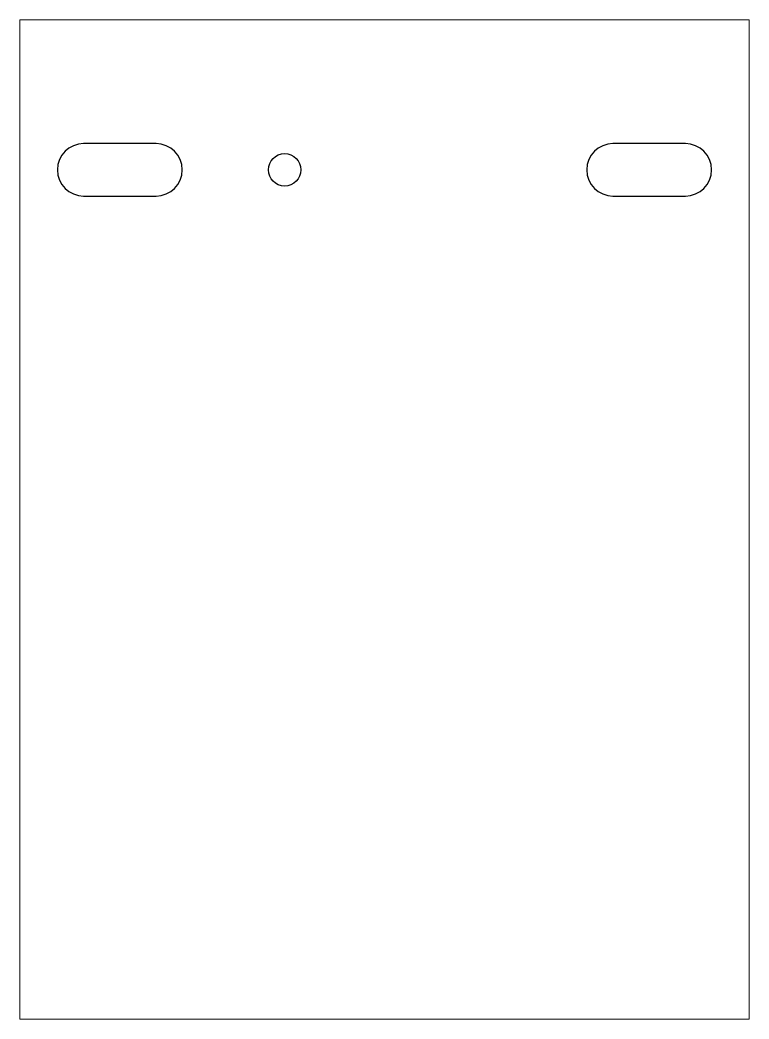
# Paper-space layout 'Layout1' of a CAD drawing. Header units: millimetres. Extents: x 57 to 200, y 0 to 195.
# The model-space entities are those that its viewports show. They can reach past a viewport. Long polylines and large blocks are cut down to what shows.
import ezdxf

# ---------------------------------------------------------------- set-up
doc = ezdxf.new("R2010")
doc.units = ezdxf.units.MM
doc.header["$LTSCALE"] = 10
doc.layers.add('BOLTS', color=6, linetype='Continuous')
doc.layers.add('MEMBERS', color=5, linetype='Continuous')

msp = doc.modelspace()

# ---------------------------------------------------------------- linework, layer by layer
at = {"layer": 'BOLTS', "color": 4, "linetype": 'Continuous'}
for p, q in [((27.25, 75.25), (12.75, 75.25)), ((133.25, 75.25), (118.75, 75.25)), ((12.75, 64.75), (27.25, 64.75)), ((118.75, 64.75), (133.25, 64.75))]:
    msp.add_line(p, q, dxfattribs=at)
at = {"layer": 'BOLTS', "color": 2, "linetype": 'Continuous'}
msp.add_circle((53, 70), 3.25, dxfattribs=at)
at = {"layer": 'BOLTS', "color": 4, "linetype": 'Continuous'}
for centre, start, end in [((12.75, 70), 90.0005, 270.0004), ((27.25, 70), 270.0004, 90.0004), ((118.75, 70), 90.0004, 270.0004), ((133.25, 70), 270.0005, 90.0003)]:
    msp.add_arc(centre, 5.25, start, end, dxfattribs=at)
at = {"layer": 'MEMBERS', "color": 3, "linetype": 'Continuous'}
for p, q in [((0, -100), (0, 100)), ((0, 100), (146, 100)), ((146, 100), (146, -100)), ((146, -100), (0, -100))]:
    msp.add_line(p, q, dxfattribs=at)

psp = doc.layouts.get("Layout1")

# ---------------------------------------------------------------- viewports
at = {"layer": '0'}
psp.add_viewport(center=(128.5, 97.5), size=(142.35, 195), view_center_point=(73, 0), view_height=199.998, dxfattribs=at)

doc.saveas('drawing.dxf')
